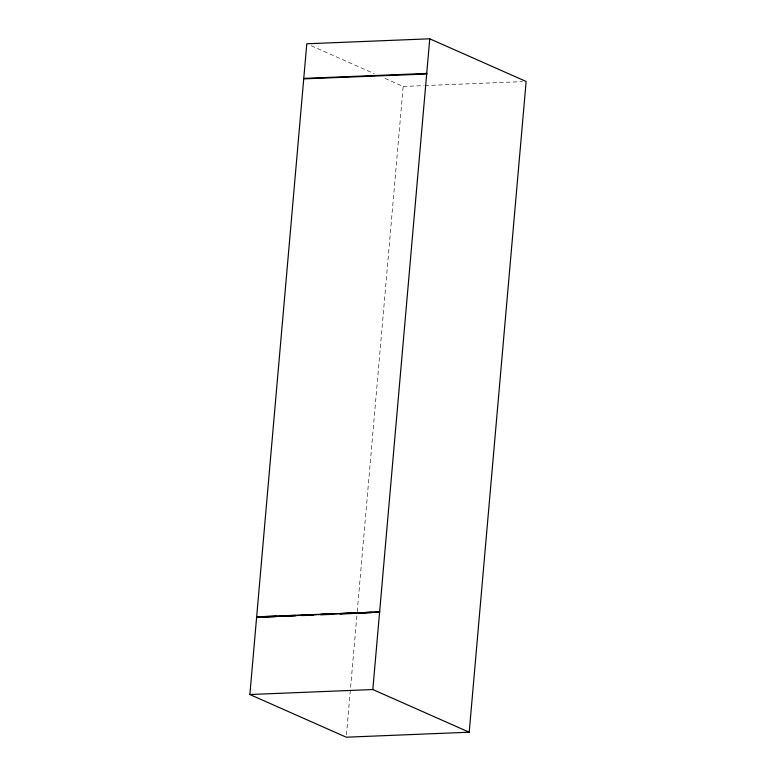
<?xml version="1.0" encoding="UTF-8"?>
<svg xmlns="http://www.w3.org/2000/svg" width="776" height="776" viewBox="0 0 776 776"><rect width="100%" height="100%" fill="white"/><g stroke="black" fill="none" stroke-linecap="round" stroke-linejoin="round"><path stroke-width="0.58" stroke-dasharray="3.88 2.91" d="M346.455 734.785L357.125 612.846M357.232 611.643L403.171 86.456L383.237 77.629M403.171 86.456L423.667 85.632M424.87 85.583L522.52 81.626M311.225 45.745L374.371 73.701"/><path stroke-width="1.16" d="M249.862 694.52L256.613 617.298L379.871 611.944L256.662 616.813L303.726 78.88L426.936 74.011L426.732 73.419L303.765 78.405L306.792 43.786L429.759 38.8L526.138 81.48L469.208 732.214L346.241 737.2L249.862 694.52L372.829 689.544L469.208 732.214M372.829 689.544L379.58 612.312M379.629 611.827L426.684 73.904M426.732 73.419L429.759 38.8M262.938 616.678L276.198 616.144M282.231 615.892L295.491 615.358M301.515 615.116L313.572 614.631M320.808 614.33L332.855 613.845M340.092 613.554L352.149 613.059M359.385 612.768L371.432 612.283M262.899 617.163L276.159 616.629M282.183 616.377L295.443 615.843M301.476 615.601L313.533 615.116M320.76 614.815L332.817 614.33M340.053 614.039L352.11 613.544M359.337 613.253L371.394 612.768M303.765 78.405L303.726 78.88M256.662 616.813L256.613 617.298"/></g></svg>
